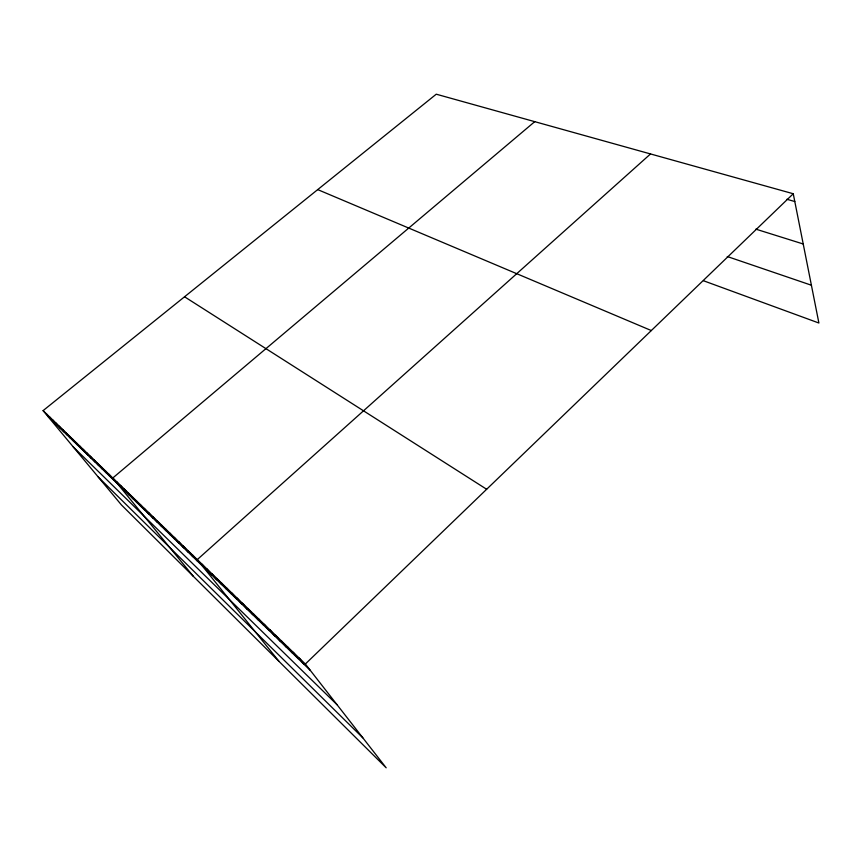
<?xml version="1.0" encoding="UTF-8"?>
<svg xmlns="http://www.w3.org/2000/svg" width="862" height="862" viewBox="0 0 862 862"><rect width="100%" height="100%" fill="white"/><g stroke="black" fill="none" stroke-linecap="round" stroke-linejoin="round"><path stroke-width="1.29" d="M305.353 664.02L793.255 193.745L436.258 94.195L43.1 410.624L121.413 504.916L386.176 767.805L305.353 664.02L43.1 410.624M650.53 153.942L197.279 559.6L279.072 661.456M534.742 121.661L112.803 477.979L193.411 576.409M786.909 199.284L794.796 201.525M755.834 229.141L803.222 243.989M727.259 256.52L811.401 285.225M703.467 280.743L818.9 323.024L793.255 193.745M317.712 189.608L651.327 330.555M184.554 296.787L486.653 489.271M47.755 416.238L310.298 670.377M73.281 446.958L337.096 704.782M98.29 477.074L362.837 737.829M55.89 422.983L60.577 428.651M52.647 419.848L57.323 425.494M49.425 416.745L54.101 422.38M46.246 413.674L50.912 419.288M72.634 439.167L77.375 444.911M69.219 435.87L73.949 441.592M65.835 432.595L70.555 438.305M62.484 429.362L67.193 435.051M59.166 426.151L63.874 431.83M90.294 456.235L95.079 462.043M86.696 452.744L91.458 458.541M83.118 449.296L87.881 455.082M79.584 445.891L84.347 451.656M76.093 442.508L80.845 448.262M105.132 470.566L109.948 476.438M101.36 466.924L106.166 472.775M97.632 463.325L102.427 469.165M93.947 459.758L98.731 465.588M120.411 485.328L125.259 491.254M116.585 481.632L121.423 487.547M108.946 474.251L113.773 480.134M136.142 500.531L141.012 506.511M132.145 496.663L137.015 502.632M128.19 492.848L133.05 498.796M124.279 489.066L129.128 495.003M152.606 516.435L157.498 522.469M148.415 512.394L153.307 518.407M144.277 508.386L149.169 514.398M140.194 504.442L145.064 510.433M165.461 528.848L170.374 534.925M161.119 524.667L166.032 530.723M156.841 520.529L161.744 526.574M178.768 541.713L183.703 547.823M174.275 537.382L179.199 543.48M169.846 533.093L174.76 539.17M192.571 555.053L197.517 561.194M187.916 550.549L192.851 556.69M183.315 546.109L188.25 552.23M206.88 568.877L211.836 575.062M202.053 564.211L206.999 570.385M216.728 578.391L221.685 584.598M211.772 573.607L216.728 579.803M231.964 593.11L236.921 599.349M226.814 588.143L231.781 594.371M221.739 583.229L226.695 589.446M242.448 603.238L247.416 609.499M237.169 598.142L242.136 604.391M258.697 618.938L263.664 625.23M253.202 613.636L258.18 619.918M247.793 608.41L252.76 614.671M269.892 629.756L274.859 636.07M264.257 624.314L269.224 630.607M281.389 640.865L286.356 647.19M275.603 635.272L280.559 641.587M293.209 652.286L298.166 658.622M287.262 646.543L292.218 652.868M299.233 658.115L304.189 664.462"/></g></svg>
